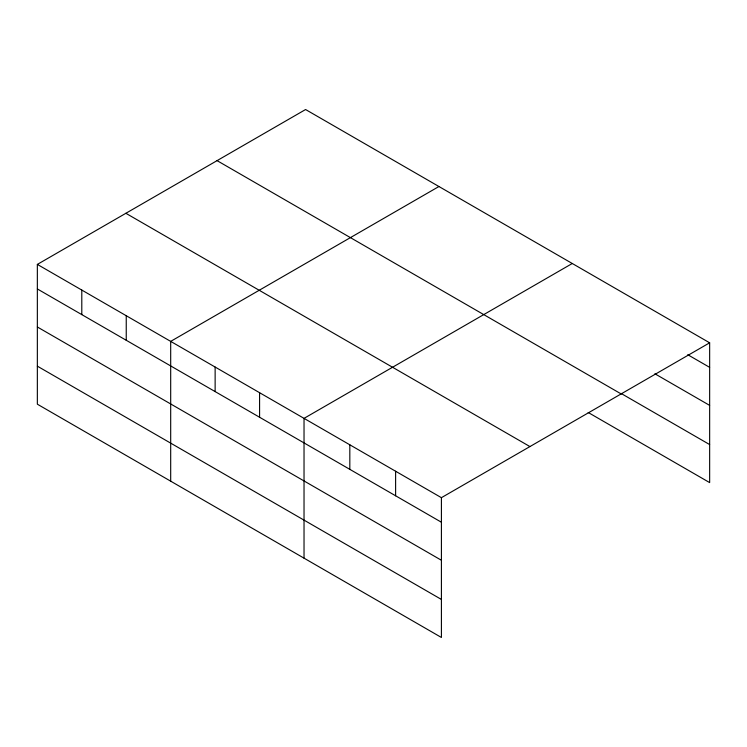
<?xml version="1.0" encoding="UTF-8"?>
<svg xmlns="http://www.w3.org/2000/svg" width="747" height="747" viewBox="0 0 747 747"><rect width="100%" height="100%" fill="white"/><g stroke="black" fill="none" stroke-linecap="round" stroke-linejoin="round"><path stroke-width="1.12" d="M441.412 560.259L441.412 497.679L37.35 264.401L37.35 404.192L441.412 637.471L441.412 560.259L37.35 326.981M588.197 412.484L709.65 482.599L709.65 342.808L305.588 109.529L37.35 264.401M438.928 186.517L170.69 341.379L170.69 481.171M572.267 263.495L304.029 418.367L304.029 558.158M441.412 497.679L709.65 342.808M687.754 354.713L709.65 367.356M654.895 373.78L709.65 405.388M621.046 393.417L709.65 444.568M217.069 160.633L621.13 393.921M125.87 213.287L529.931 446.575M37.35 288.949L441.412 522.228M37.35 366.161L441.412 599.439M395.611 471.236L395.611 495.793M349.82 444.801L349.82 469.349M259.582 392.698L259.582 417.256M215.136 367.038L215.136 391.587M126.243 315.72L126.243 340.268M81.796 290.06L81.796 314.608"/></g></svg>
